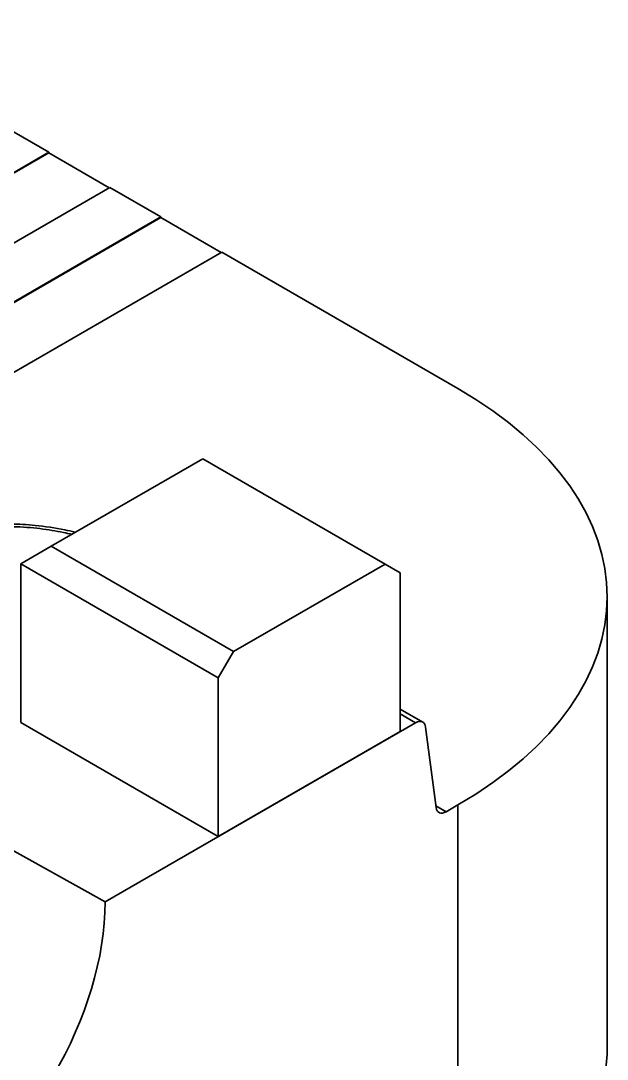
# Model space of a CAD drawing. Header units: millimetres. Extents: x 256 to 2096, y 1004 to 2403.
# Drawn here: x 2014.4 to 2096, y 2045.7 to 2190.2 of the extents above; entities that cross this region are included whole.
import ezdxf

# ---------------------------------------------------------------- set-up
doc = ezdxf.new("R2010")
doc.units = ezdxf.units.MM
doc.layers.add('1', color=7, linetype='Continuous', true_color=0xffffff)
doc.layers.add('8', color=7, linetype='Continuous', true_color=0xffffff)

msp = doc.modelspace()

# ---------------------------------------------------------------- linework, layer by layer
at = {"layer": '1', "color": 7, "linetype": 'Continuous', "lineweight": 35}
for p, q in [((1986.582, 2190.233), (2018.288, 2171.928)), ((2018.288, 2171.928), (1992.755, 2157.186)), ((2018.288, 2171.846), (1992.755, 2157.104)), ((2018.288, 2171.928), (2018.288, 2171.846)), ((2018.288, 2171.846), (2026.703, 2166.988)), ((2026.773, 2167.029), (1999.957, 2151.546)), ((2026.773, 2167.029), (2033.88, 2162.926)), ((2033.88, 2162.926), (1987.766, 2136.302)), ((2033.88, 2162.844), (1987.766, 2136.221)), ((2033.88, 2162.926), (2033.88, 2162.844)), ((2033.88, 2162.844), (2042.294, 2157.986)), ((2042.365, 2158.027), (1994.968, 2130.662)), ((2042.365, 2158.027), (2075.239, 2139.047)), ((2096.034, 2047.387), (2096.034, 2110.061)), ((2070.338, 2092.62), (2067.216, 2094.423)), ((2067.216, 2093.746), (2069.338, 2092.521)), ((2026.137, 2067.58), (2069.338, 2092.521)), ((2072.204, 2080.729), (2070.738, 2091.924)), ((1996.111, 2084.32), (2026.137, 2067.58)), ((2073.604, 2080.132), (2072.173, 2080.958)), ((2075.239, 2081.076), (2073.604, 2080.132)), ((2075.239, 2081.076), (2075.239, 2018.402))]:
    msp.add_line(p, q, dxfattribs=at)
for centre, major_axis, start_param, end_param in [((2025.034, 2110.061), (-71, 0), 2.3561945, 3.9269908), ((2069.338, 2090.888), (1, 1.732), 5.6374135, 7.0685835), ((2073.604, 2081.765), (-1, -1.732), 5.6374135, 7.0685835), ((2001.7, 2053.471), (17.28, 29.93), 2.3561945, 5.4977871), ((2025.034, 2047.387), (71, 0), 5.4977871, 6.2831853)]:
    msp.add_ellipse(centre, major_axis=major_axis, ratio=0.5773503, start_param=start_param, end_param=end_param, dxfattribs=at)
for points, knots in [([(2021.953, 2119.048), (2021.473, 2119.165), (2019.655, 2119.573), (2016.664, 2120.019), (2012.876, 2120.238), (2008.922, 2120.14), (2005.258, 2119.685), (2001.999, 2118.981), (1999.336, 2118.201), (1996.638, 2117.157), (1994.95, 2116.304), (1994.12, 2115.825)], [0, 0, 0, 0, 0.0517931, 0.1937223, 0.3070843, 0.4317612, 0.5885356, 0.6791383, 0.777896, 0.884882, 1, 1, 1, 1]), ([(1995.12, 2115.726), (1996.464, 2116.502), (1999.328, 2117.808), (2004.227, 2119.156), (2009.051, 2119.794), (2013.368, 2119.876), (2017.12, 2119.583), (2019.715, 2119.146), (2021.1, 2118.832), (2021.478, 2118.739)], [0, 0, 0, 0, 0.1566359, 0.3132717, 0.4699076, 0.6265434, 0.7831793, 0.9398151, 1, 1, 1, 1])]:
    msp.add_open_spline(points, degree=3, knots=knots, dxfattribs=at)
at = {"layer": '8', "color": 7, "linetype": 'Continuous', "lineweight": 35}
for p, q in [((2039.71, 2129.263), (2018.622, 2117.088)), ((2065.095, 2114.607), (2039.71, 2129.263)), ((2014.38, 2114.639), (2018.622, 2117.088)), ((2018.622, 2117.088), (2044.007, 2102.432)), ((2014.38, 2092.553), (2014.38, 2114.639)), ((2041.886, 2098.758), (2014.38, 2114.639)), ((2044.007, 2102.432), (2065.095, 2114.607)), ((2067.216, 2113.382), (2065.095, 2114.607)), ((2067.216, 2091.297), (2067.216, 2113.382)), ((2044.007, 2102.432), (2041.886, 2098.758)), ((2041.886, 2076.672), (2041.886, 2098.758)), ((2041.886, 2076.672), (2014.38, 2092.553)), ((2067.216, 2091.297), (2041.886, 2076.672))]:
    msp.add_line(p, q, dxfattribs=at)

doc.saveas('drawing.dxf')
